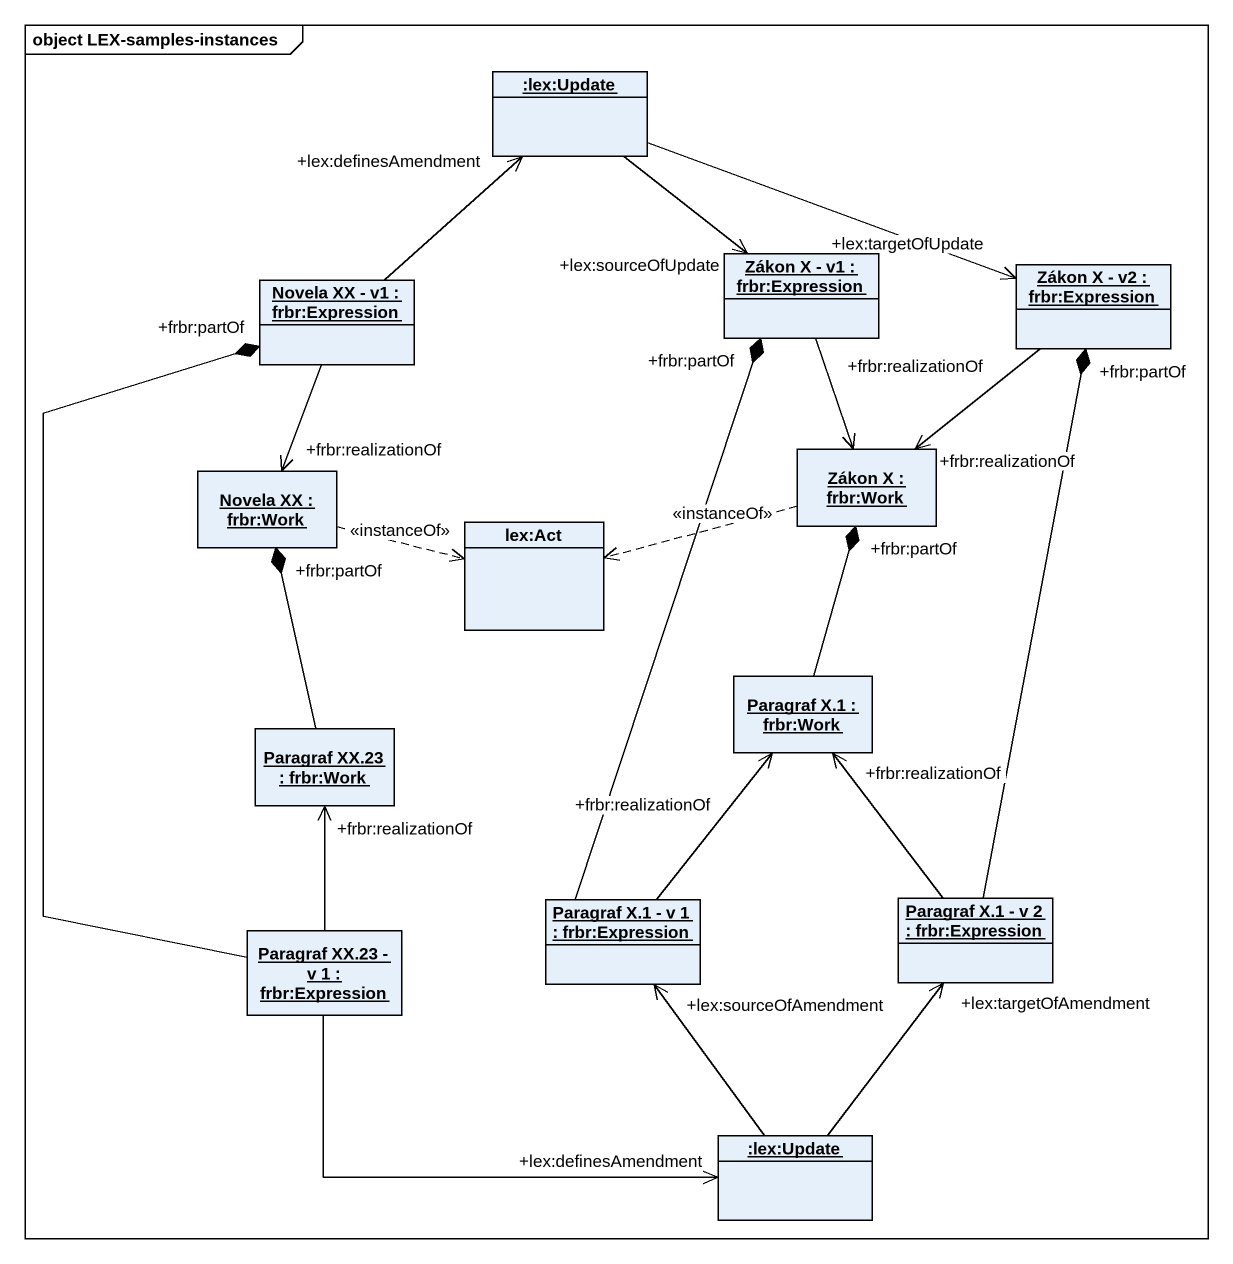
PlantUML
@startuml
mainframe object LEX-samples-instances
hide circle
hide empty members
object ":lex:Update" as lex_Update
object "Novela XX - v1 : frbr:Expression" as Novela_XX_v1
object "Zákon X - v1 : frbr:Expression" as Zákon_X_v1
object "Zákon X - v2 : frbr:Expression" as Zákon_X_v2
object "Novela XX : frbr:Work" as Novela_XX
object "Zákon X : frbr:Work" as Zákon_X
class "lex:Act" as lex_Act
object "Paragraf X.1 : frbr:Work" as Paragraf_X_1
object "Paragraf XX.23 : frbr:Work" as Paragraf_XX_23
object "Paragraf X.1 - v 1 : frbr:Expression" as Paragraf_X_1_v_1
object "Paragraf X.1 - v 2 : frbr:Expression" as Paragraf_X_1_v_2
object "Paragraf XX.23 - v 1 : frbr:Expression" as Paragraf_XX_23_v_1
object ":lex:Update" as lex_Update_2
lex_Update --> "+lex:sourceOfUpdate" Zákon_X_v1
lex_Update -right-> "+lex:targetOfUpdate" Zákon_X_v2
Novela_XX_v1 -up-> "+lex:definesAmendment" lex_Update
Novela_XX_v1 --> "+frbr:realizationOf" Novela_XX
Zákon_X_v1 --> "+frbr:realizationOf" Zákon_X
Zákon_X_v2 --> "+frbr:realizationOf" Zákon_X
Novela_XX .right.> lex_Act : <<instanceOf>>
Zákon_X .left.> lex_Act : <<instanceOf>>
Paragraf_X_1 -up-* "+frbr:partOf" Zákon_X
Paragraf_XX_23 -up-* "+frbr:partOf" Novela_XX
Paragraf_X_1_v_1 -up-* "+frbr:partOf" Zákon_X_v1
Paragraf_X_1_v_1 -up-> "+frbr:realizationOf" Paragraf_X_1
Paragraf_X_1_v_2 -up-* "+frbr:partOf" Zákon_X_v2
Paragraf_X_1_v_2 -up-> "+frbr:realizationOf" Paragraf_X_1
Paragraf_XX_23_v_1 -up-* "+frbr:partOf" Novela_XX_v1
Paragraf_XX_23_v_1 -up-> "+frbr:realizationOf" Paragraf_XX_23
Paragraf_XX_23_v_1 -right-> "+lex:definesAmendment" lex_Update_2
lex_Update_2 -up-> "+lex:sourceOfAmendment" Paragraf_X_1_v_1
lex_Update_2 -up-> "+lex:targetOfAmendment" Paragraf_X_1_v_2
@enduml
